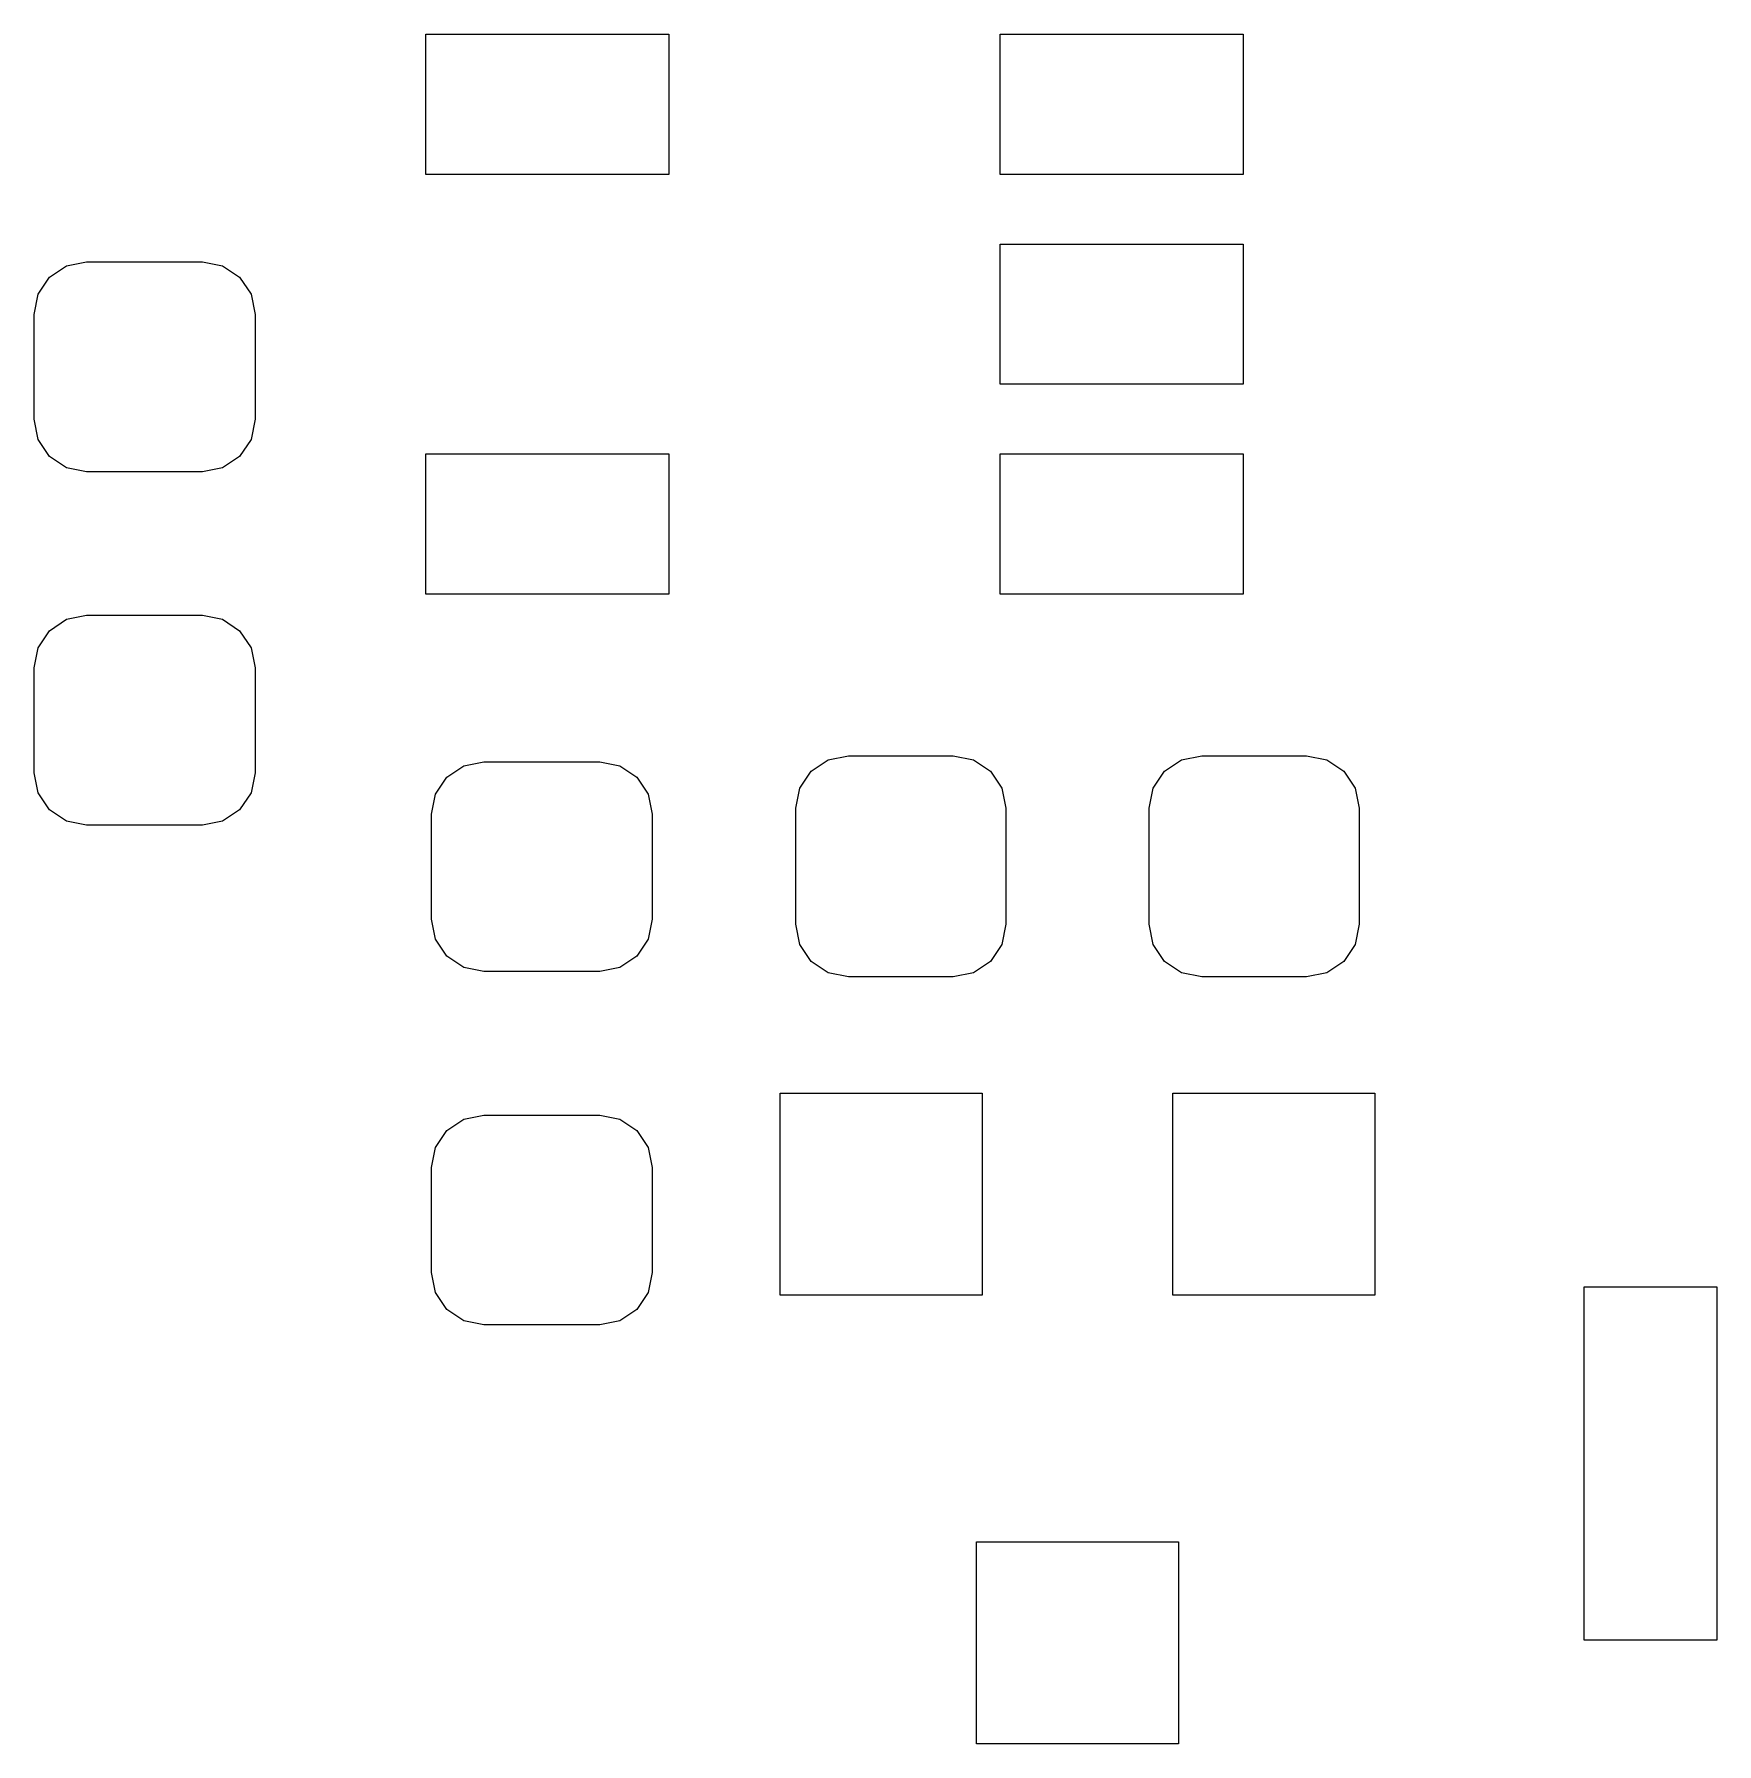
# Model space of a CAD drawing. Header units: millimetres. Extents: x -38 to 35, y -96 to 126.
# Drawn here: x 18.7 to 26.31, y -96.28 to -88.54 of the extents above; entities that cross this region are included whole.
import ezdxf

# ---------------------------------------------------------------- set-up
doc = ezdxf.new("R2010")
doc.units = ezdxf.units.MM
doc.header["$MEASUREMENT"] = 0
doc.layers.add('Layer 1', color=7, linetype='Continuous')

msp = doc.modelspace()

# ---------------------------------------------------------------- linework, layer by layer
at = {"layer": 'Layer 1', "color": 250, "lineweight": 9}
for points in [[(20.4693, -89.1735), (20.4693, -89.1735), (21.5693, -89.1735), (21.5693, -89.1735), (21.5693, -89.1735), (21.5693, -89.1735), (21.5693, -88.5385), (21.5693, -88.5385), (21.5693, -88.5385), (21.5693, -88.5385), (20.4693, -88.5385), (20.4693, -88.5385), (20.4693, -88.5385), (20.4693, -88.5385), (20.4693, -89.1735), (20.4693, -89.1735)], [(23.0693, -89.1735), (23.0693, -89.1735), (24.1693, -89.1735), (24.1693, -89.1735), (24.1693, -89.1735), (24.1693, -89.1735), (24.1693, -88.5385), (24.1693, -88.5385), (24.1693, -88.5385), (24.1693, -88.5385), (23.0693, -88.5385), (23.0693, -88.5385), (23.0693, -88.5385), (23.0693, -88.5385), (23.0693, -89.1735), (23.0693, -89.1735)], [(23.0693, -90.1235), (23.0693, -90.1235), (24.1693, -90.1235), (24.1693, -90.1235), (24.1693, -90.1235), (24.1693, -90.1235), (24.1693, -89.4885), (24.1693, -89.4885), (24.1693, -89.4885), (24.1693, -89.4885), (23.0693, -89.4885), (23.0693, -89.4885), (23.0693, -89.4885), (23.0693, -89.4885), (23.0693, -90.1235), (23.0693, -90.1235)], [(20.4693, -91.0735), (20.4693, -91.0735), (21.5693, -91.0735), (21.5693, -91.0735), (21.5693, -91.0735), (21.5693, -91.0735), (21.5693, -90.4385), (21.5693, -90.4385), (21.5693, -90.4385), (21.5693, -90.4385), (20.4693, -90.4385), (20.4693, -90.4385), (20.4693, -90.4385), (20.4693, -90.4385), (20.4693, -91.0735), (20.4693, -91.0735)], [(23.0693, -91.0735), (23.0693, -91.0735), (24.1693, -91.0735), (24.1693, -91.0735), (24.1693, -91.0735), (24.1693, -91.0735), (24.1693, -90.4385), (24.1693, -90.4385), (24.1693, -90.4385), (24.1693, -90.4385), (23.0693, -90.4385), (23.0693, -90.4385), (23.0693, -90.4385), (23.0693, -90.4385), (23.0693, -91.0735), (23.0693, -91.0735)], [(26.3147, -95.8095), (26.3147, -95.8095), (26.3147, -94.2095), (26.3147, -94.2095), (26.3147, -94.2095), (26.3147, -94.2095), (25.7147, -94.2095), (25.7147, -94.2095), (25.7147, -94.2095), (25.7147, -94.2095), (25.7147, -95.8095), (25.7147, -95.8095), (25.7147, -95.8095), (25.7147, -95.8095), (26.3147, -95.8095), (26.3147, -95.8095)]]:
    msp.add_open_spline(points, degree=3, knots=[0, 0, 0, 0, 0.2, 0.2, 0.2, 0.2, 0.4, 0.4, 0.4, 0.4, 0.6, 0.6, 0.6, 0.6, 1, 1, 1, 1], dxfattribs=at)
at = {"layer": 'Layer 1', "lineweight": 9}
for points, knots in [([(19.4577, -90.5197), (19.4577, -90.5197), (19.5486, -90.5016), (19.5486, -90.5016), (19.5486, -90.5016), (19.5486, -90.5016), (19.6256, -90.4501), (19.6256, -90.4501), (19.6256, -90.4501), (19.6256, -90.4501), (19.6771, -90.3731), (19.6771, -90.3731), (19.6771, -90.3731), (19.6771, -90.3731), (19.6952, -90.2822), (19.6952, -90.2822), (19.6952, -90.2822), (19.6952, -90.2822), (19.6952, -89.8072), (19.6952, -89.8072), (19.6952, -89.8072), (19.6952, -89.8072), (19.6771, -89.7163), (19.6771, -89.7163), (19.6771, -89.7163), (19.6771, -89.7163), (19.6256, -89.6393), (19.6256, -89.6393), (19.6256, -89.6393), (19.6256, -89.6393), (19.5486, -89.5878), (19.5486, -89.5878), (19.5486, -89.5878), (19.5486, -89.5878), (19.4577, -89.5697), (19.4577, -89.5697), (19.4577, -89.5697), (19.4577, -89.5697), (18.9327, -89.5697), (18.9327, -89.5697), (18.9327, -89.5697), (18.9327, -89.5697), (18.8418, -89.5878), (18.8418, -89.5878), (18.8418, -89.5878), (18.8418, -89.5878), (18.7648, -89.6393), (18.7648, -89.6393), (18.7648, -89.6393), (18.7648, -89.6393), (18.7133, -89.7163), (18.7133, -89.7163), (18.7133, -89.7163), (18.7133, -89.7163), (18.6952, -89.8072), (18.6952, -89.8072), (18.6952, -89.8072), (18.6952, -89.8072), (18.6952, -90.2822), (18.6952, -90.2822), (18.6952, -90.2822), (18.6952, -90.2822), (18.7133, -90.3731), (18.7133, -90.3731), (18.7133, -90.3731), (18.7133, -90.3731), (18.7648, -90.4501), (18.7648, -90.4501), (18.7648, -90.4501), (18.7648, -90.4501), (18.8418, -90.5016), (18.8418, -90.5016), (18.8418, -90.5016), (18.8418, -90.5016), (18.9327, -90.5197), (18.9327, -90.5197), (18.9327, -90.5197), (18.9327, -90.5197), (19.4577, -90.5197), (19.4577, -90.5197)], [0, 0, 0, 0, 0.047619, 0.047619, 0.047619, 0.047619, 0.095238, 0.095238, 0.095238, 0.095238, 0.142857, 0.142857, 0.142857, 0.142857, 0.190476, 0.190476, 0.190476, 0.190476, 0.238095, 0.238095, 0.238095, 0.238095, 0.285714, 0.285714, 0.285714, 0.285714, 0.333333, 0.333333, 0.333333, 0.333333, 0.380952, 0.380952, 0.380952, 0.380952, 0.428571, 0.428571, 0.428571, 0.428571, 0.47619, 0.47619, 0.47619, 0.47619, 0.52381, 0.52381, 0.52381, 0.52381, 0.571429, 0.571429, 0.571429, 0.571429, 0.619048, 0.619048, 0.619048, 0.619048, 0.666667, 0.666667, 0.666667, 0.666667, 0.714286, 0.714286, 0.714286, 0.714286, 0.761905, 0.761905, 0.761905, 0.761905, 0.809524, 0.809524, 0.809524, 0.809524, 0.857143, 0.857143, 0.857143, 0.857143, 0.904762, 0.904762, 0.904762, 0.904762, 1, 1, 1, 1]), ([(19.4577, -92.1197), (19.4577, -92.1197), (19.5486, -92.1016), (19.5486, -92.1016), (19.5486, -92.1016), (19.5486, -92.1016), (19.6256, -92.0501), (19.6256, -92.0501), (19.6256, -92.0501), (19.6256, -92.0501), (19.6771, -91.9731), (19.6771, -91.9731), (19.6771, -91.9731), (19.6771, -91.9731), (19.6952, -91.8822), (19.6952, -91.8822), (19.6952, -91.8822), (19.6952, -91.8822), (19.6952, -91.4072), (19.6952, -91.4072), (19.6952, -91.4072), (19.6952, -91.4072), (19.6771, -91.3163), (19.6771, -91.3163), (19.6771, -91.3163), (19.6771, -91.3163), (19.6256, -91.2393), (19.6256, -91.2393), (19.6256, -91.2393), (19.6256, -91.2393), (19.5486, -91.1878), (19.5486, -91.1878), (19.5486, -91.1878), (19.5486, -91.1878), (19.4577, -91.1697), (19.4577, -91.1697), (19.4577, -91.1697), (19.4577, -91.1697), (18.9327, -91.1697), (18.9327, -91.1697), (18.9327, -91.1697), (18.9327, -91.1697), (18.8418, -91.1878), (18.8418, -91.1878), (18.8418, -91.1878), (18.8418, -91.1878), (18.7648, -91.2393), (18.7648, -91.2393), (18.7648, -91.2393), (18.7648, -91.2393), (18.7133, -91.3163), (18.7133, -91.3163), (18.7133, -91.3163), (18.7133, -91.3163), (18.6952, -91.4072), (18.6952, -91.4072), (18.6952, -91.4072), (18.6952, -91.4072), (18.6952, -91.8822), (18.6952, -91.8822), (18.6952, -91.8822), (18.6952, -91.8822), (18.7133, -91.9731), (18.7133, -91.9731), (18.7133, -91.9731), (18.7133, -91.9731), (18.7648, -92.0501), (18.7648, -92.0501), (18.7648, -92.0501), (18.7648, -92.0501), (18.8418, -92.1016), (18.8418, -92.1016), (18.8418, -92.1016), (18.8418, -92.1016), (18.9327, -92.1197), (18.9327, -92.1197), (18.9327, -92.1197), (18.9327, -92.1197), (19.4577, -92.1197), (19.4577, -92.1197)], [0, 0, 0, 0, 0.047619, 0.047619, 0.047619, 0.047619, 0.095238, 0.095238, 0.095238, 0.095238, 0.142857, 0.142857, 0.142857, 0.142857, 0.190476, 0.190476, 0.190476, 0.190476, 0.238095, 0.238095, 0.238095, 0.238095, 0.285714, 0.285714, 0.285714, 0.285714, 0.333333, 0.333333, 0.333333, 0.333333, 0.380952, 0.380952, 0.380952, 0.380952, 0.428571, 0.428571, 0.428571, 0.428571, 0.47619, 0.47619, 0.47619, 0.47619, 0.52381, 0.52381, 0.52381, 0.52381, 0.571429, 0.571429, 0.571429, 0.571429, 0.619048, 0.619048, 0.619048, 0.619048, 0.666667, 0.666667, 0.666667, 0.666667, 0.714286, 0.714286, 0.714286, 0.714286, 0.761905, 0.761905, 0.761905, 0.761905, 0.809524, 0.809524, 0.809524, 0.809524, 0.857143, 0.857143, 0.857143, 0.857143, 0.904762, 0.904762, 0.904762, 0.904762, 1, 1, 1, 1]), ([(20.7312, -91.8324), (20.7312, -91.8324), (20.6403, -91.8505), (20.6403, -91.8505), (20.6403, -91.8505), (20.6403, -91.8505), (20.5633, -91.902), (20.5633, -91.902), (20.5633, -91.902), (20.5633, -91.902), (20.5118, -91.979), (20.5118, -91.979), (20.5118, -91.979), (20.5118, -91.979), (20.4937, -92.0699), (20.4937, -92.0699), (20.4937, -92.0699), (20.4937, -92.0699), (20.4937, -92.5449), (20.4937, -92.5449), (20.4937, -92.5449), (20.4937, -92.5449), (20.5118, -92.6358), (20.5118, -92.6358), (20.5118, -92.6358), (20.5118, -92.6358), (20.5633, -92.7128), (20.5633, -92.7128), (20.5633, -92.7128), (20.5633, -92.7128), (20.6403, -92.7643), (20.6403, -92.7643), (20.6403, -92.7643), (20.6403, -92.7643), (20.7312, -92.7824), (20.7312, -92.7824), (20.7312, -92.7824), (20.7312, -92.7824), (21.2562, -92.7824), (21.2562, -92.7824), (21.2562, -92.7824), (21.2562, -92.7824), (21.3471, -92.7643), (21.3471, -92.7643), (21.3471, -92.7643), (21.3471, -92.7643), (21.4241, -92.7128), (21.4241, -92.7128), (21.4241, -92.7128), (21.4241, -92.7128), (21.4756, -92.6358), (21.4756, -92.6358), (21.4756, -92.6358), (21.4756, -92.6358), (21.4937, -92.5449), (21.4937, -92.5449), (21.4937, -92.5449), (21.4937, -92.5449), (21.4937, -92.0699), (21.4937, -92.0699), (21.4937, -92.0699), (21.4937, -92.0699), (21.4756, -91.979), (21.4756, -91.979), (21.4756, -91.979), (21.4756, -91.979), (21.4241, -91.902), (21.4241, -91.902), (21.4241, -91.902), (21.4241, -91.902), (21.3471, -91.8505), (21.3471, -91.8505), (21.3471, -91.8505), (21.3471, -91.8505), (21.2562, -91.8324), (21.2562, -91.8324), (21.2562, -91.8324), (21.2562, -91.8324), (20.7312, -91.8324), (20.7312, -91.8324)], [0, 0, 0, 0, 0.047619, 0.047619, 0.047619, 0.047619, 0.095238, 0.095238, 0.095238, 0.095238, 0.142857, 0.142857, 0.142857, 0.142857, 0.190476, 0.190476, 0.190476, 0.190476, 0.238095, 0.238095, 0.238095, 0.238095, 0.285714, 0.285714, 0.285714, 0.285714, 0.333333, 0.333333, 0.333333, 0.333333, 0.380952, 0.380952, 0.380952, 0.380952, 0.428571, 0.428571, 0.428571, 0.428571, 0.47619, 0.47619, 0.47619, 0.47619, 0.52381, 0.52381, 0.52381, 0.52381, 0.571429, 0.571429, 0.571429, 0.571429, 0.619048, 0.619048, 0.619048, 0.619048, 0.666667, 0.666667, 0.666667, 0.666667, 0.714286, 0.714286, 0.714286, 0.714286, 0.761905, 0.761905, 0.761905, 0.761905, 0.809524, 0.809524, 0.809524, 0.809524, 0.857143, 0.857143, 0.857143, 0.857143, 0.904762, 0.904762, 0.904762, 0.904762, 1, 1, 1, 1]), ([(22.1447, -92.5685), (22.1447, -92.5685), (22.1628, -92.6594), (22.1628, -92.6594), (22.1628, -92.6594), (22.1628, -92.6594), (22.2143, -92.7364), (22.2143, -92.7364), (22.2143, -92.7364), (22.2143, -92.7364), (22.2913, -92.7879), (22.2913, -92.7879), (22.2913, -92.7879), (22.2913, -92.7879), (22.3822, -92.806), (22.3822, -92.806), (22.3822, -92.806), (22.3822, -92.806), (22.8572, -92.806), (22.8572, -92.806), (22.8572, -92.806), (22.8572, -92.806), (22.9481, -92.7879), (22.9481, -92.7879), (22.9481, -92.7879), (22.9481, -92.7879), (23.0251, -92.7364), (23.0251, -92.7364), (23.0251, -92.7364), (23.0251, -92.7364), (23.0766, -92.6594), (23.0766, -92.6594), (23.0766, -92.6594), (23.0766, -92.6594), (23.0947, -92.5685), (23.0947, -92.5685), (23.0947, -92.5685), (23.0947, -92.5685), (23.0947, -92.0435), (23.0947, -92.0435), (23.0947, -92.0435), (23.0947, -92.0435), (23.0766, -91.9526), (23.0766, -91.9526), (23.0766, -91.9526), (23.0766, -91.9526), (23.0251, -91.8756), (23.0251, -91.8756), (23.0251, -91.8756), (23.0251, -91.8756), (22.9481, -91.8241), (22.9481, -91.8241), (22.9481, -91.8241), (22.9481, -91.8241), (22.8572, -91.806), (22.8572, -91.806), (22.8572, -91.806), (22.8572, -91.806), (22.3822, -91.806), (22.3822, -91.806), (22.3822, -91.806), (22.3822, -91.806), (22.2913, -91.8241), (22.2913, -91.8241), (22.2913, -91.8241), (22.2913, -91.8241), (22.2143, -91.8756), (22.2143, -91.8756), (22.2143, -91.8756), (22.2143, -91.8756), (22.1628, -91.9526), (22.1628, -91.9526), (22.1628, -91.9526), (22.1628, -91.9526), (22.1447, -92.0435), (22.1447, -92.0435), (22.1447, -92.0435), (22.1447, -92.0435), (22.1447, -92.5685), (22.1447, -92.5685)], [0, 0, 0, 0, 0.047619, 0.047619, 0.047619, 0.047619, 0.095238, 0.095238, 0.095238, 0.095238, 0.142857, 0.142857, 0.142857, 0.142857, 0.190476, 0.190476, 0.190476, 0.190476, 0.238095, 0.238095, 0.238095, 0.238095, 0.285714, 0.285714, 0.285714, 0.285714, 0.333333, 0.333333, 0.333333, 0.333333, 0.380952, 0.380952, 0.380952, 0.380952, 0.428571, 0.428571, 0.428571, 0.428571, 0.47619, 0.47619, 0.47619, 0.47619, 0.52381, 0.52381, 0.52381, 0.52381, 0.571429, 0.571429, 0.571429, 0.571429, 0.619048, 0.619048, 0.619048, 0.619048, 0.666667, 0.666667, 0.666667, 0.666667, 0.714286, 0.714286, 0.714286, 0.714286, 0.761905, 0.761905, 0.761905, 0.761905, 0.809524, 0.809524, 0.809524, 0.809524, 0.857143, 0.857143, 0.857143, 0.857143, 0.904762, 0.904762, 0.904762, 0.904762, 1, 1, 1, 1]), ([(23.7447, -92.5685), (23.7447, -92.5685), (23.7628, -92.6594), (23.7628, -92.6594), (23.7628, -92.6594), (23.7628, -92.6594), (23.8143, -92.7364), (23.8143, -92.7364), (23.8143, -92.7364), (23.8143, -92.7364), (23.8913, -92.7879), (23.8913, -92.7879), (23.8913, -92.7879), (23.8913, -92.7879), (23.9822, -92.806), (23.9822, -92.806), (23.9822, -92.806), (23.9822, -92.806), (24.4572, -92.806), (24.4572, -92.806), (24.4572, -92.806), (24.4572, -92.806), (24.5481, -92.7879), (24.5481, -92.7879), (24.5481, -92.7879), (24.5481, -92.7879), (24.6251, -92.7364), (24.6251, -92.7364), (24.6251, -92.7364), (24.6251, -92.7364), (24.6766, -92.6594), (24.6766, -92.6594), (24.6766, -92.6594), (24.6766, -92.6594), (24.6947, -92.5685), (24.6947, -92.5685), (24.6947, -92.5685), (24.6947, -92.5685), (24.6947, -92.0435), (24.6947, -92.0435), (24.6947, -92.0435), (24.6947, -92.0435), (24.6766, -91.9526), (24.6766, -91.9526), (24.6766, -91.9526), (24.6766, -91.9526), (24.6251, -91.8756), (24.6251, -91.8756), (24.6251, -91.8756), (24.6251, -91.8756), (24.5481, -91.8241), (24.5481, -91.8241), (24.5481, -91.8241), (24.5481, -91.8241), (24.4572, -91.806), (24.4572, -91.806), (24.4572, -91.806), (24.4572, -91.806), (23.9822, -91.806), (23.9822, -91.806), (23.9822, -91.806), (23.9822, -91.806), (23.8913, -91.8241), (23.8913, -91.8241), (23.8913, -91.8241), (23.8913, -91.8241), (23.8143, -91.8756), (23.8143, -91.8756), (23.8143, -91.8756), (23.8143, -91.8756), (23.7628, -91.9526), (23.7628, -91.9526), (23.7628, -91.9526), (23.7628, -91.9526), (23.7447, -92.0435), (23.7447, -92.0435), (23.7447, -92.0435), (23.7447, -92.0435), (23.7447, -92.5685), (23.7447, -92.5685)], [0, 0, 0, 0, 0.047619, 0.047619, 0.047619, 0.047619, 0.095238, 0.095238, 0.095238, 0.095238, 0.142857, 0.142857, 0.142857, 0.142857, 0.190476, 0.190476, 0.190476, 0.190476, 0.238095, 0.238095, 0.238095, 0.238095, 0.285714, 0.285714, 0.285714, 0.285714, 0.333333, 0.333333, 0.333333, 0.333333, 0.380952, 0.380952, 0.380952, 0.380952, 0.428571, 0.428571, 0.428571, 0.428571, 0.47619, 0.47619, 0.47619, 0.47619, 0.52381, 0.52381, 0.52381, 0.52381, 0.571429, 0.571429, 0.571429, 0.571429, 0.619048, 0.619048, 0.619048, 0.619048, 0.666667, 0.666667, 0.666667, 0.666667, 0.714286, 0.714286, 0.714286, 0.714286, 0.761905, 0.761905, 0.761905, 0.761905, 0.809524, 0.809524, 0.809524, 0.809524, 0.857143, 0.857143, 0.857143, 0.857143, 0.904762, 0.904762, 0.904762, 0.904762, 1, 1, 1, 1]), ([(22.0735, -93.3328), (22.0735, -93.3328), (22.0735, -94.2472), (22.0735, -94.2472), (22.0735, -94.2472), (22.0735, -94.2472), (22.9879, -94.2472), (22.9879, -94.2472), (22.9879, -94.2472), (22.9879, -94.2472), (22.9879, -93.3328), (22.9879, -93.3328), (22.9879, -93.3328), (22.9879, -93.3328), (22.0735, -93.3328), (22.0735, -93.3328)], [0, 0, 0, 0, 0.2, 0.2, 0.2, 0.2, 0.4, 0.4, 0.4, 0.4, 0.6, 0.6, 0.6, 0.6, 1, 1, 1, 1]), ([(23.8515, -93.3328), (23.8515, -93.3328), (23.8515, -94.2472), (23.8515, -94.2472), (23.8515, -94.2472), (23.8515, -94.2472), (24.7659, -94.2472), (24.7659, -94.2472), (24.7659, -94.2472), (24.7659, -94.2472), (24.7659, -93.3328), (24.7659, -93.3328), (24.7659, -93.3328), (24.7659, -93.3328), (23.8515, -93.3328), (23.8515, -93.3328)], [0, 0, 0, 0, 0.2, 0.2, 0.2, 0.2, 0.4, 0.4, 0.4, 0.4, 0.6, 0.6, 0.6, 0.6, 1, 1, 1, 1]), ([(20.7312, -93.4324), (20.7312, -93.4324), (20.6403, -93.4505), (20.6403, -93.4505), (20.6403, -93.4505), (20.6403, -93.4505), (20.5633, -93.502), (20.5633, -93.502), (20.5633, -93.502), (20.5633, -93.502), (20.5118, -93.579), (20.5118, -93.579), (20.5118, -93.579), (20.5118, -93.579), (20.4937, -93.6699), (20.4937, -93.6699), (20.4937, -93.6699), (20.4937, -93.6699), (20.4937, -94.1449), (20.4937, -94.1449), (20.4937, -94.1449), (20.4937, -94.1449), (20.5118, -94.2358), (20.5118, -94.2358), (20.5118, -94.2358), (20.5118, -94.2358), (20.5633, -94.3128), (20.5633, -94.3128), (20.5633, -94.3128), (20.5633, -94.3128), (20.6403, -94.3643), (20.6403, -94.3643), (20.6403, -94.3643), (20.6403, -94.3643), (20.7312, -94.3824), (20.7312, -94.3824), (20.7312, -94.3824), (20.7312, -94.3824), (21.2562, -94.3824), (21.2562, -94.3824), (21.2562, -94.3824), (21.2562, -94.3824), (21.3471, -94.3643), (21.3471, -94.3643), (21.3471, -94.3643), (21.3471, -94.3643), (21.4241, -94.3128), (21.4241, -94.3128), (21.4241, -94.3128), (21.4241, -94.3128), (21.4756, -94.2358), (21.4756, -94.2358), (21.4756, -94.2358), (21.4756, -94.2358), (21.4937, -94.1449), (21.4937, -94.1449), (21.4937, -94.1449), (21.4937, -94.1449), (21.4937, -93.6699), (21.4937, -93.6699), (21.4937, -93.6699), (21.4937, -93.6699), (21.4756, -93.579), (21.4756, -93.579), (21.4756, -93.579), (21.4756, -93.579), (21.4241, -93.502), (21.4241, -93.502), (21.4241, -93.502), (21.4241, -93.502), (21.3471, -93.4505), (21.3471, -93.4505), (21.3471, -93.4505), (21.3471, -93.4505), (21.2562, -93.4324), (21.2562, -93.4324), (21.2562, -93.4324), (21.2562, -93.4324), (20.7312, -93.4324), (20.7312, -93.4324)], [0, 0, 0, 0, 0.047619, 0.047619, 0.047619, 0.047619, 0.095238, 0.095238, 0.095238, 0.095238, 0.142857, 0.142857, 0.142857, 0.142857, 0.190476, 0.190476, 0.190476, 0.190476, 0.238095, 0.238095, 0.238095, 0.238095, 0.285714, 0.285714, 0.285714, 0.285714, 0.333333, 0.333333, 0.333333, 0.333333, 0.380952, 0.380952, 0.380952, 0.380952, 0.428571, 0.428571, 0.428571, 0.428571, 0.47619, 0.47619, 0.47619, 0.47619, 0.52381, 0.52381, 0.52381, 0.52381, 0.571429, 0.571429, 0.571429, 0.571429, 0.619048, 0.619048, 0.619048, 0.619048, 0.666667, 0.666667, 0.666667, 0.666667, 0.714286, 0.714286, 0.714286, 0.714286, 0.761905, 0.761905, 0.761905, 0.761905, 0.809524, 0.809524, 0.809524, 0.809524, 0.857143, 0.857143, 0.857143, 0.857143, 0.904762, 0.904762, 0.904762, 0.904762, 1, 1, 1, 1]), ([(22.9625, -95.3648), (22.9625, -95.3648), (22.9625, -96.2792), (22.9625, -96.2792), (22.9625, -96.2792), (22.9625, -96.2792), (23.8769, -96.2792), (23.8769, -96.2792), (23.8769, -96.2792), (23.8769, -96.2792), (23.8769, -95.3648), (23.8769, -95.3648), (23.8769, -95.3648), (23.8769, -95.3648), (22.9625, -95.3648), (22.9625, -95.3648)], [0, 0, 0, 0, 0.2, 0.2, 0.2, 0.2, 0.4, 0.4, 0.4, 0.4, 0.6, 0.6, 0.6, 0.6, 1, 1, 1, 1])]:
    msp.add_open_spline(points, degree=3, knots=knots, dxfattribs=at)

doc.saveas('drawing.dxf')
